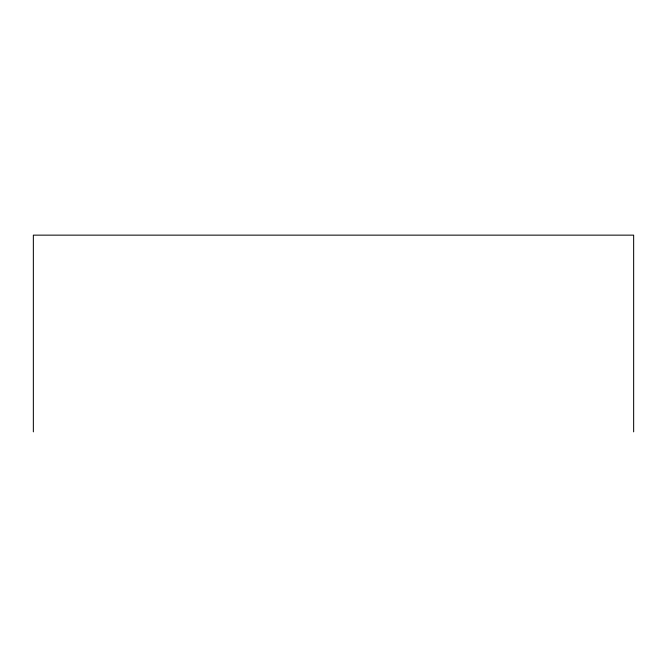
<?xml version="1.0" encoding="UTF-8"?>
<svg xmlns="http://www.w3.org/2000/svg" width="667" height="667" viewBox="0 0 667 667"><rect width="100%" height="100%" fill="white"/><g stroke="black" fill="none" stroke-linecap="round" stroke-linejoin="round"><path stroke-width="1" d="M633.65 431.857L633.65 235.143L33.35 235.143L33.35 431.857"/></g></svg>
